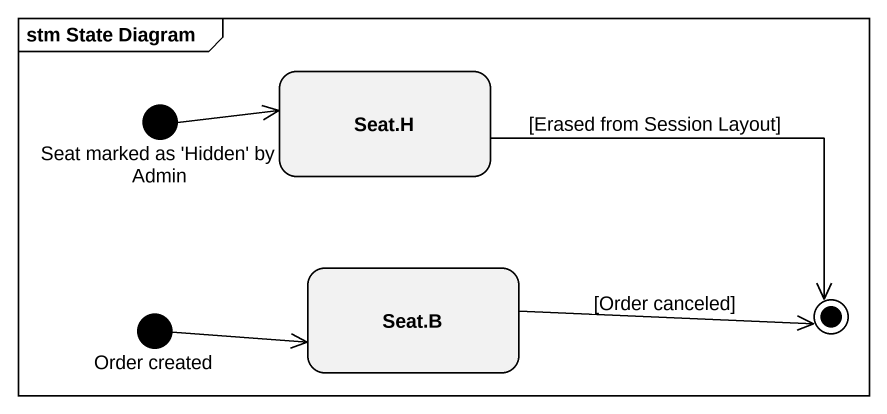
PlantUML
@startuml
mainframe stm State Diagram
hide empty description
state "Seat.H" as Seat_H
state "Seat marked as 'Hidden' by Admin" as Seat_marked_as_Hidden_by <<start>>
state "Order created" as Order_created <<start>>
state "Seat.B" as Seat_B
Seat_marked_as_Hidden_by -right-> Seat_H
Order_created -right-> Seat_B
Seat_H -right-> [*] : [Erased from Session Layout]
Seat_B -right-> [*] : [Order canceled]
@enduml
